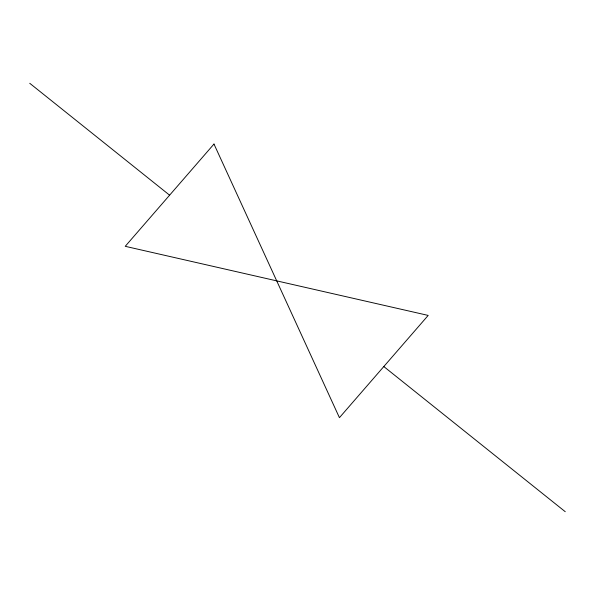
<?xml version="1.0" encoding="UTF-8"?>
<svg xmlns="http://www.w3.org/2000/svg" width="595" height="595" viewBox="0 0 595 595"><rect width="100%" height="100%" fill="white"/><g stroke="black" fill="none" stroke-linecap="round" stroke-linejoin="round"><path stroke-width="0.89" d="M29.75 83.293L169.605 195.182M383.805 366.55L565.25 511.707M213.984 144.05L125.233 246.315L428.184 315.417L339.433 417.675L213.984 144.05"/></g></svg>
